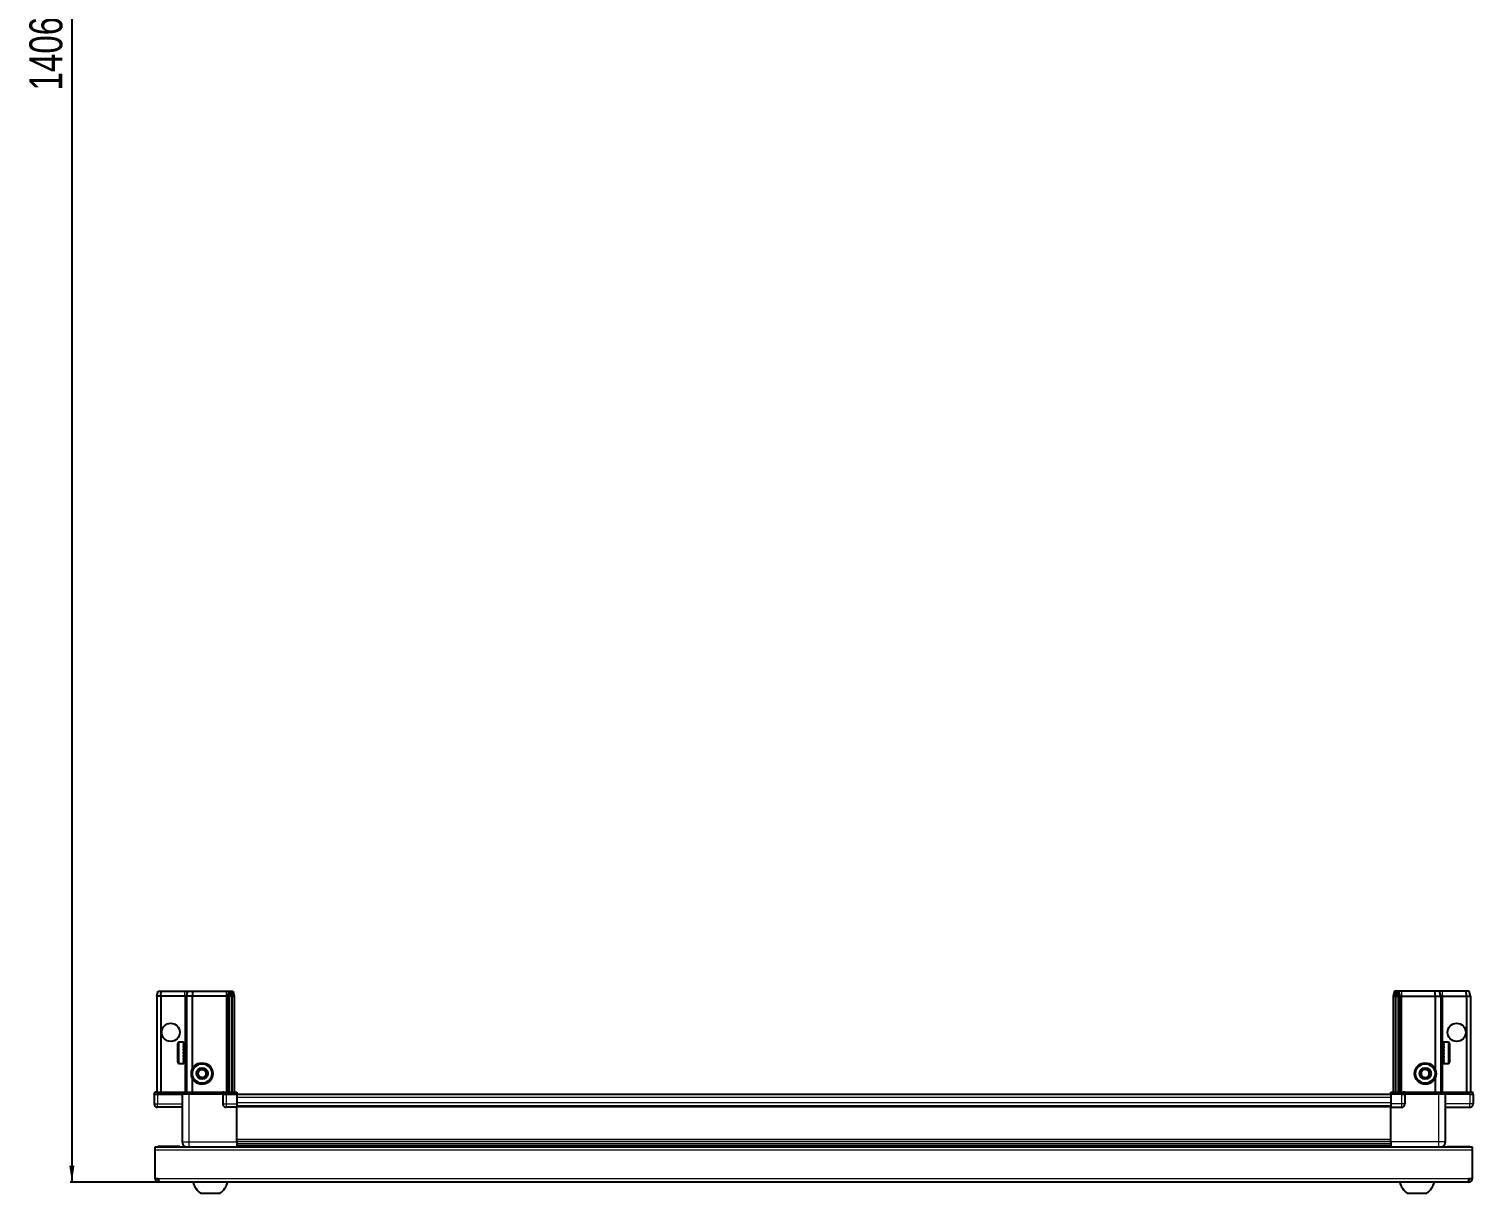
# Model space of a CAD drawing. Header units: millimetres. Extents: x 834 to 4260, y -409 to 1868.
# Drawn here: x 882 to 1758, y -409 to 297 of the extents above; entities that cross this region are included whole.
import ezdxf

# ---------------------------------------------------------------- set-up
doc = ezdxf.new("R2010")
doc.units = ezdxf.units.MM
doc.layers.add('FORMAT', color=7, linetype='Continuous')
doc.styles.add('SLDTEXTSTYLE0', font='TXT', dxfattribs={"width": 0.75})
doc.dimstyles.new('SLDDIMSTYLE0', dxfattribs={"dimtxt": 20, "dimasz": 10, "dimexe": 0, "dimexo": 0.0625, "dimgap": 5, "dimtad": 2, "dimdec": 1, "dimrnd": 1e-09, "dimzin": 12, "dimdsep": 46, "dimtxsty": 'SLDTEXTSTYLE0', "dimsah": 1, "dimcen": 0.09, "dimadec": 0, "dimazin": 3, "dimtfac": 1, "dimtofl": 0, "dimtmove": 0, "dimatfit": 3, "dimfxl": 0, "dimfrac": 2, "dimtolj": 1, "dimtzin": 12, "dimarcsym": 0})

# ---------------------------------------------------------------- blocks, each defined once
blk = doc.blocks.new('_D_8')
at = {"layer": 'FORMAT'}
for p, q in [((959.91, 1003.98), (906.82, 1003.98)), ((907.82, 1003.98), (907.82, -402.72)), ((960.41, -402.72), (906.82, -402.72))]:
    blk.add_line(p, q, dxfattribs=at)
for points in [[(907.82, 1003.98), (906.29, 993.98), (909.36, 993.98)], [(907.82, -402.72), (909.36, -392.72), (906.29, -392.72)]]:
    blk.add_solid(points, dxfattribs=at)
at = {"layer": 'FORMAT', "insert": (882.04, 259.99), "char_height": 20, "attachment_point": 1, "rotation": 90, "style": 'SLDTEXTSTYLE0'}
blk.add_mtext('1406,7', dxfattribs=at)

msp = doc.modelspace()

# ---------------------------------------------------------------- linework, layer by layer
at = {"color": 7, "linetype": 'Continuous', "lineweight": 25}
for p, q in [((959.32, -289.72), (960.13, -286.72)), ((960.13, -286.72), (961.98, -286.72)), ((961.82, -289.72), (961.98, -286.72)), ((961.98, -286.72), (976.32, -286.72)), ((976.32, -286.72), (978.13, -286.72)), ((977.32, -289.72), (978.13, -286.72)), ((978.13, -286.72), (981.16, -286.72)), ((981.16, -286.72), (980.82, -289.72)), ((981.16, -286.72), (1001.32, -286.72)), ((1001.32, -286.72), (1003.13, -286.72)), ((1003.13, -286.72), (1002.32, -289.72)), ((1003.13, -286.72), (1003.87, -286.72)), ((1003.87, -286.72), (1003.32, -289.72)), ((1003.87, -286.72), (1004.37, -286.72)), ((1004.37, -286.72), (1004.82, -289.72)), ((1004.37, -286.72), (1005.52, -286.72)), ((1005.52, -286.72), (1006.32, -289.72)), ((1710.13, -286.72), (1709.32, -289.72)), ((1711.28, -286.72), (1710.13, -286.72)), ((1711.28, -286.72), (1710.82, -289.72)), ((1711.78, -286.72), (1711.28, -286.72)), ((1711.78, -286.72), (1712.32, -289.72)), ((1712.52, -286.72), (1711.78, -286.72)), ((1712.52, -286.72), (1713.32, -289.72)), ((1714.32, -286.72), (1712.52, -286.72)), ((1734.49, -286.72), (1714.32, -286.72)), ((1734.49, -286.72), (1734.82, -289.72)), ((1737.52, -286.72), (1734.49, -286.72)), ((1738.32, -289.72), (1737.52, -286.72)), ((1739.32, -286.72), (1737.52, -286.72)), ((1753.67, -286.72), (1739.32, -286.72)), ((1753.82, -289.72), (1753.67, -286.72)), ((1755.52, -286.72), (1753.67, -286.72)), ((1756.32, -289.72), (1755.52, -286.72)), ((961.82, -289.72), (959.32, -289.72)), ((959.32, -289.72), (959.32, -348.02)), ((976.32, -289.72), (961.82, -289.72)), ((961.82, -289.72), (961.82, -348.02)), ((977.32, -289.72), (976.32, -289.72)), ((980.82, -289.72), (977.32, -289.72)), ((977.32, -289.72), (977.32, -348.02)), ((1001.32, -289.72), (980.82, -289.72)), ((980.82, -289.72), (980.82, -334.22)), ((1002.32, -289.72), (1001.32, -289.72)), ((1003.32, -289.72), (1002.32, -289.72)), ((1002.32, -289.72), (1002.32, -348.02)), ((1004.82, -289.72), (1003.32, -289.72)), ((1003.32, -289.72), (1003.32, -348.02)), ((1006.32, -289.72), (1004.82, -289.72)), ((1004.82, -289.72), (1004.82, -348.02)), ((1006.32, -289.72), (1006.32, -348.02)), ((1709.32, -289.72), (1710.82, -289.72)), ((1709.32, -289.72), (1709.32, -348.02)), ((1710.82, -289.72), (1712.32, -289.72)), ((1710.82, -289.72), (1710.82, -348.02)), ((1712.32, -289.72), (1712.32, -348.02)), ((1712.32, -289.72), (1713.32, -289.72)), ((1713.32, -289.72), (1713.32, -348.02)), ((1713.32, -289.72), (1714.32, -289.72)), ((1714.32, -289.72), (1734.82, -289.72)), ((1734.82, -289.72), (1734.82, -334.22)), ((1734.82, -289.72), (1738.32, -289.72)), ((1738.32, -289.72), (1738.32, -348.02)), ((1738.32, -289.72), (1739.32, -289.72)), ((1739.32, -289.72), (1753.82, -289.72)), ((1753.82, -289.72), (1756.32, -289.72)), ((1753.82, -289.72), (1753.82, -348.02)), ((1756.32, -289.72), (1756.32, -348.02)), ((972.12, -329.92), (972.12, -318.52)), ((975.32, -317.72), (972.92, -317.72)), ((975.32, -317.72), (975.32, -317.73)), ((975.32, -317.73), (975.82, -317.73)), ((975.32, -317.92), (975.82, -317.92)), ((975.32, -317.92), (975.32, -318.14)), ((975.32, -318.14), (975.82, -318.14)), ((975.32, -318.71), (975.82, -318.71)), ((975.32, -318.71), (975.32, -319.14)), ((975.32, -319.14), (975.82, -319.14)), ((975.32, -320.05), (975.82, -320.05)), ((975.32, -320.05), (975.32, -320.64)), ((975.32, -320.64), (975.82, -320.64)), ((975.32, -321.79), (975.82, -321.79)), ((975.32, -321.79), (975.32, -322.49)), ((975.32, -322.49), (975.82, -322.49)), ((975.32, -323.77), (975.82, -323.77)), ((975.32, -323.77), (975.32, -324.51)), ((975.32, -323.92), (975.82, -323.92)), ((975.82, -317.92), (975.82, -317.73)), ((975.82, -318.14), (975.82, -317.92)), ((975.82, -318.71), (975.82, -318.14)), ((975.82, -319.14), (975.82, -318.71)), ((975.82, -320.05), (975.82, -319.14)), ((975.92, -319.82), (975.82, -319.82)), ((975.82, -320.64), (975.82, -320.05)), ((975.82, -321.79), (975.82, -320.64)), ((975.82, -322.49), (975.82, -321.79)), ((975.82, -323.77), (975.82, -322.49)), ((975.82, -323.92), (975.82, -323.77)), ((975.92, -328.62), (975.92, -319.82)), ((976.81, -320.91), (976.32, -320.22)), ((976.32, -328.22), (976.32, -320.22)), ((977.29, -320.22), (976.81, -320.91)), ((976.81, -327.53), (976.81, -320.91)), ((977.32, -320.22), (977.29, -320.22)), ((977.29, -328.22), (977.29, -320.22)), ((1738.36, -320.22), (1738.32, -320.22)), ((1738.84, -320.91), (1738.36, -320.22)), ((1738.36, -320.22), (1738.36, -328.22)), ((1739.32, -320.22), (1738.84, -320.91)), ((1738.84, -320.91), (1738.84, -327.53)), ((1739.32, -320.22), (1739.32, -328.22)), ((1739.82, -319.82), (1739.72, -319.82)), ((1739.72, -319.82), (1739.72, -328.62)), ((1742.72, -317.72), (1739.82, -317.72)), ((1740.32, -317.72), (1739.82, -317.72)), ((1739.82, -317.72), (1739.82, -317.77)), ((1739.82, -317.77), (1739.82, -318.06)), ((1740.32, -317.77), (1739.82, -317.77)), ((1740.32, -318.06), (1739.82, -318.06)), ((1739.82, -318.06), (1739.82, -318.33)), ((1740.32, -318.33), (1739.82, -318.33)), ((1739.82, -318.33), (1739.82, -318.99)), ((1740.32, -318.99), (1739.82, -318.99)), ((1739.82, -318.99), (1739.82, -319.47)), ((1739.82, -319.47), (1739.82, -320.44)), ((1740.32, -319.47), (1739.82, -319.47)), ((1740.32, -320.44), (1739.82, -320.44)), ((1739.82, -320.44), (1739.82, -321.07)), ((1739.82, -321.07), (1739.82, -322.26)), ((1740.32, -321.07), (1739.82, -321.07)), ((1740.32, -322.26), (1739.82, -322.26)), ((1739.82, -322.26), (1739.82, -322.9)), ((1740.32, -322.9), (1739.82, -322.9)), ((1739.82, -322.98), (1739.82, -324.27)), ((1740.32, -322.98), (1739.82, -322.98)), ((1740.32, -317.77), (1740.32, -317.72)), ((1740.32, -318.33), (1740.32, -318.06)), ((1740.32, -319.47), (1740.32, -318.99)), ((1740.32, -321.07), (1740.32, -320.44)), ((1740.32, -322.98), (1740.32, -322.26)), ((1743.52, -318.52), (1743.52, -329.92)), ((972.92, -330.72), (975.32, -330.72)), ((975.32, -324.42), (975.82, -324.42)), ((975.32, -324.51), (975.82, -324.51)), ((975.32, -325.8), (975.82, -325.8)), ((975.32, -325.8), (975.32, -326.5)), ((975.32, -326.5), (975.82, -326.5)), ((975.32, -327.67), (975.82, -327.67)), ((975.32, -327.67), (975.32, -328.27)), ((975.32, -328.27), (975.82, -328.27)), ((975.32, -329.2), (975.82, -329.2)), ((975.32, -329.2), (975.32, -329.65)), ((975.32, -329.65), (975.82, -329.65)), ((975.32, -330.25), (975.82, -330.25)), ((975.32, -330.25), (975.32, -330.49)), ((975.32, -330.49), (975.82, -330.49)), ((975.32, -330.71), (975.82, -330.71)), ((975.32, -330.71), (975.32, -330.72)), ((975.32, -330.72), (975.82, -330.72)), ((975.82, -324.51), (975.82, -324.42)), ((975.82, -325.8), (975.82, -324.51)), ((975.82, -326.5), (975.82, -325.8)), ((975.82, -327.67), (975.82, -326.5)), ((975.82, -328.27), (975.82, -327.67)), ((975.82, -329.2), (975.82, -328.27)), ((975.82, -328.62), (975.92, -328.62)), ((975.82, -329.65), (975.82, -329.2)), ((975.82, -330.25), (975.82, -329.65)), ((975.82, -330.49), (975.82, -330.25)), ((975.82, -330.71), (975.82, -330.49)), ((975.82, -330.72), (975.82, -330.71)), ((976.32, -328.22), (976.81, -327.53)), ((976.81, -327.53), (977.29, -328.22)), ((977.29, -328.22), (977.32, -328.22)), ((1738.32, -328.22), (1738.36, -328.22)), ((1738.36, -328.22), (1738.84, -327.53)), ((1738.84, -327.53), (1739.32, -328.22)), ((1739.72, -328.62), (1739.82, -328.62)), ((1740.32, -324.27), (1739.82, -324.27)), ((1740.32, -324.76), (1739.82, -324.76)), ((1739.82, -324.76), (1739.82, -325.01)), ((1739.82, -325.01), (1739.82, -326.28)), ((1740.32, -325.01), (1739.82, -325.01)), ((1740.32, -326.28), (1739.82, -326.28)), ((1739.82, -326.28), (1739.82, -326.97)), ((1739.82, -326.97), (1739.82, -328.08)), ((1740.32, -326.97), (1739.82, -326.97)), ((1740.32, -328.08), (1739.82, -328.08)), ((1739.82, -328.08), (1739.82, -328.65)), ((1739.82, -328.65), (1739.82, -329.51)), ((1740.32, -328.65), (1739.82, -328.65)), ((1740.32, -329.51), (1739.82, -329.51)), ((1739.82, -329.51), (1739.82, -329.91)), ((1739.82, -329.91), (1739.82, -330.42)), ((1740.32, -329.91), (1739.82, -329.91)), ((1740.32, -330.42), (1739.82, -330.42)), ((1739.82, -330.42), (1739.82, -330.6)), ((1739.82, -330.6), (1739.82, -330.72)), ((1740.32, -330.6), (1739.82, -330.6)), ((1739.82, -330.72), (1742.72, -330.72)), ((1740.32, -325.01), (1740.32, -324.27)), ((1740.32, -326.97), (1740.32, -326.28)), ((1740.32, -328.65), (1740.32, -328.08)), ((1740.32, -329.91), (1740.32, -329.51)), ((1740.32, -330.6), (1740.32, -330.42)), ((980.82, -339.22), (980.82, -348.02)), ((1734.82, -339.22), (1734.82, -348.02)), ((958.32, -348.02), (957.82, -348.89)), ((957.82, -349.22), (957.82, -348.89)), ((957.82, -349.22), (959.82, -349.22)), ((957.82, -349.22), (957.82, -355.22)), ((959.82, -348.02), (958.32, -348.02)), ((959.82, -348.02), (974.62, -348.02)), ((974.62, -349.22), (959.82, -349.22)), ((959.82, -349.22), (974.62, -349.22)), ((974.62, -348.02), (974.82, -348.02)), ((974.82, -349.22), (974.62, -349.22)), ((974.82, -349.22), (974.82, -348.02)), ((974.82, -348.02), (978.82, -348.02)), ((978.82, -349.22), (974.82, -349.22)), ((974.82, -349.22), (974.82, -378.22)), ((978.82, -348.02), (999.12, -348.02)), ((999.12, -349.22), (978.82, -349.22)), ((999.12, -348.02), (999.32, -348.02)), ((999.32, -349.22), (999.12, -349.22)), ((999.32, -349.22), (999.32, -348.02)), ((1000, -348.02), (999.32, -348.02)), ((999.32, -349.22), (1001.32, -349.22)), ((999.32, -349.22), (999.32, -355.22)), ((1000, -348.02), (1007.82, -348.02)), ((1007.82, -348.89), (1001.32, -348.89)), ((1007.82, -349.22), (1001.32, -349.22)), ((1001.32, -349.22), (1007.82, -349.22)), ((1007.82, -348.02), (1007.82, -348.89)), ((1007.82, -348.89), (1007.82, -348.89)), ((1007.82, -349.22), (1007.82, -348.89)), ((1007.82, -349.22), (1007.82, -349.22)), ((1007.82, -349.22), (1007.82, -355.22)), ((1707.82, -349.37), (1007.82, -349.37)), ((1707.82, -348.89), (1707.82, -348.02)), ((1707.82, -348.02), (1715.65, -348.02)), ((1707.82, -349.22), (1707.82, -348.89)), ((1714.32, -348.89), (1707.82, -348.89)), ((1714.32, -349.22), (1707.82, -349.22)), ((1707.82, -349.22), (1707.82, -355.22)), ((1714.32, -349.22), (1716.32, -349.22)), ((1716.32, -349.22), (1714.32, -349.22)), ((1716.32, -348.02), (1715.65, -348.02)), ((1716.32, -349.22), (1716.32, -348.02)), ((1716.32, -348.02), (1716.52, -348.02)), ((1716.52, -349.22), (1716.32, -349.22)), ((1716.32, -349.22), (1716.32, -355.22)), ((1716.52, -348.02), (1736.82, -348.02)), ((1736.82, -349.22), (1716.52, -349.22)), ((1736.82, -348.02), (1740.82, -348.02)), ((1740.82, -349.22), (1736.82, -349.22)), ((1740.82, -349.22), (1740.82, -348.02)), ((1740.82, -348.02), (1741.02, -348.02)), ((1741.02, -349.22), (1740.82, -349.22)), ((1740.82, -349.22), (1740.82, -378.22)), ((1741.02, -348.02), (1755.82, -348.02)), ((1755.82, -349.22), (1741.02, -349.22)), ((1757.32, -348.02), (1755.82, -348.02)), ((1755.82, -349.22), (1757.82, -349.22)), ((1757.82, -348.89), (1757.32, -348.02)), ((1757.82, -348.89), (1757.32, -348.02)), ((1757.82, -349.22), (1757.82, -348.89)), ((1757.82, -349.22), (1757.82, -348.89)), ((1757.82, -349.22), (1757.82, -349.22)), ((1757.82, -349.22), (1757.82, -355.22)), ((974.82, -357.22), (959.82, -357.22)), ((1007.82, -357.22), (1001.32, -357.22)), ((1007.82, -355.22), (1007.82, -357.22)), ((1707.82, -356.57), (1007.82, -356.57)), ((1007.82, -378.22), (1007.82, -357.22)), ((1707.82, -355.22), (1707.82, -357.22)), ((1707.82, -357.22), (1714.32, -357.22)), ((1707.82, -378.22), (1707.82, -357.22)), ((1740.82, -357.22), (1755.82, -357.22)), ((958.32, -381.22), (1757.32, -381.22)), ((958.32, -383.32), (958.32, -381.22)), ((958.32, -400.62), (958.32, -383.32)), ((973.32, -381.12), (960.42, -381.12)), ((973.32, -381.12), (973.32, -381.22)), ((1007.82, -379.25), (1707.82, -379.25)), ((1007.82, -379.28), (1707.82, -379.28)), ((1031.7, -381.07), (1007.82, -381.07)), ((1026.32, -381.22), (1026.32, -381.07)), ((1026.36, -381.22), (1026.36, -381.07)), ((1026.63, -381.22), (1026.63, -381.07)), ((1026.9, -381.22), (1026.9, -381.07)), ((1027.55, -381.22), (1027.55, -381.07)), ((1028.01, -381.22), (1028.01, -381.07)), ((1028.98, -381.22), (1028.98, -381.07)), ((1029.6, -381.22), (1029.6, -381.07)), ((1030.78, -381.22), (1030.78, -381.07)), ((1031.44, -381.22), (1031.44, -381.07)), ((1031.5, -381.22), (1031.5, -381.07)), ((1032.79, -381.07), (1031.7, -381.07)), ((1033.52, -381.07), (1032.79, -381.07)), ((1032.79, -381.22), (1032.79, -381.07)), ((1032.79, -381.07), (1032.79, -381.07)), ((1032.8, -381.22), (1032.8, -381.07)), ((1033.3, -381.22), (1033.3, -381.07)), ((1033.53, -381.07), (1033.52, -381.07)), ((1033.53, -381.22), (1033.53, -381.07)), ((1033.95, -381.07), (1033.53, -381.07)), ((1681.7, -381.07), (1033.95, -381.07)), ((1034.8, -381.22), (1034.8, -381.07)), ((1035.49, -381.22), (1035.49, -381.07)), ((1036.62, -381.22), (1036.62, -381.07)), ((1037.19, -381.22), (1037.19, -381.07)), ((1038.06, -381.22), (1038.06, -381.07)), ((1038.47, -381.22), (1038.47, -381.07)), ((1039, -381.22), (1039, -381.07)), ((1039.19, -381.22), (1039.19, -381.07)), ((1039.32, -381.22), (1039.32, -381.07)), ((1676.33, -381.22), (1676.33, -381.07)), ((1676.5, -381.22), (1676.5, -381.07)), ((1676.71, -381.22), (1676.71, -381.07)), ((1677.27, -381.22), (1677.27, -381.07)), ((1677.69, -381.22), (1677.69, -381.07)), ((1678.58, -381.22), (1678.58, -381.07)), ((1679.17, -381.22), (1679.17, -381.07)), ((1680.31, -381.22), (1680.31, -381.07)), ((1681.01, -381.22), (1681.01, -381.07)), ((1682.29, -381.07), (1681.7, -381.07)), ((1683.02, -381.07), (1682.29, -381.07)), ((1682.29, -381.22), (1682.29, -381.07)), ((1682.29, -381.07), (1682.29, -381.07)), ((1682.46, -381.22), (1682.46, -381.07)), ((1682.96, -381.22), (1682.96, -381.07)), ((1683.03, -381.07), (1683.02, -381.07)), ((1683.03, -381.22), (1683.03, -381.07)), ((1683.95, -381.07), (1683.03, -381.07)), ((1707.82, -381.07), (1683.95, -381.07)), ((1684.32, -381.22), (1684.32, -381.07)), ((1685.02, -381.22), (1685.02, -381.07)), ((1686.2, -381.22), (1686.2, -381.07)), ((1686.81, -381.22), (1686.81, -381.07)), ((1687.75, -381.22), (1687.75, -381.07)), ((1688.2, -381.22), (1688.2, -381.07)), ((1688.82, -381.22), (1688.82, -381.07)), ((1689.07, -381.22), (1689.07, -381.07)), ((1689.3, -381.22), (1689.3, -381.07)), ((1689.32, -381.22), (1689.32, -381.07)), ((1742.32, -381.12), (1755.22, -381.12)), ((1742.32, -381.12), (1742.32, -381.22)), ((1757.32, -381.22), (1757.32, -383.32)), ((1757.32, -383.32), (1757.32, -400.62)), ((960.42, -400.62), (958.32, -400.62)), ((960.42, -400.62), (960.42, -402.72)), ((1755.22, -402.72), (960.42, -402.72)), ((1757.32, -400.62), (1755.22, -400.62)), ((1755.22, -402.72), (1755.22, -400.62)), ((985.82, -409.32), (997.82, -409.32)), ((1717.82, -409.32), (1729.82, -409.32))]:
    msp.add_line(p, q, dxfattribs=at)
at = {"color": 8, "linetype": 'Continuous', "lineweight": 18}
for p, q in [((976.32, -289.72), (976.32, -286.72)), ((1001.32, -286.72), (1001.32, -289.72)), ((1714.32, -286.72), (1714.32, -289.72)), ((1739.32, -289.72), (1739.32, -286.72)), ((976.32, -289.72), (976.32, -320.22)), ((1001.32, -289.72), (1001.32, -348.02)), ((1714.32, -289.72), (1714.32, -348.02)), ((1739.32, -289.72), (1739.32, -320.22)), ((972.92, -330.72), (972.92, -317.72)), ((1742.72, -317.72), (1742.72, -330.72)), ((976.32, -328.22), (976.32, -348.02)), ((1739.32, -328.22), (1739.32, -348.02)), ((959.82, -349.22), (959.82, -348.02)), ((959.82, -349.22), (959.82, -355.22)), ((974.62, -349.22), (974.62, -348.02)), ((978.82, -349.22), (978.82, -348.02)), ((978.82, -349.22), (978.82, -378.22)), ((999.12, -349.22), (999.12, -348.02)), ((1001.32, -349.22), (1001.32, -348.89)), ((1001.32, -349.22), (1001.32, -355.22)), ((1007.82, -349.22), (1007.82, -348.89)), ((1714.32, -349.22), (1714.32, -348.89)), ((1714.32, -349.22), (1714.32, -355.22)), ((1716.52, -348.02), (1716.52, -349.22)), ((1736.82, -349.22), (1736.82, -348.02)), ((1736.82, -349.22), (1736.82, -378.22)), ((1741.02, -348.02), (1741.02, -349.22)), ((1755.82, -349.22), (1755.82, -348.02)), ((1755.82, -349.22), (1755.82, -355.22)), ((957.82, -355.22), (959.82, -355.22)), ((959.82, -355.22), (974.82, -355.22)), ((959.82, -357.22), (959.82, -355.22)), ((999.32, -355.22), (1001.32, -355.22)), ((1001.32, -355.22), (1007.82, -355.22)), ((1001.32, -355.22), (1001.32, -357.22)), ((1707.82, -351.37), (1007.82, -351.37)), ((1707.82, -354.57), (1007.82, -354.57)), ((1707.82, -357.22), (1007.82, -357.22)), ((1714.32, -355.22), (1707.82, -355.22)), ((1716.32, -355.22), (1714.32, -355.22)), ((1714.32, -355.22), (1714.32, -357.22)), ((1755.82, -355.22), (1740.82, -355.22)), ((1757.82, -355.22), (1755.82, -355.22)), ((1755.82, -357.22), (1755.82, -355.22)), ((1007.82, -376.63), (1707.82, -376.63)), ((1757.32, -383.32), (958.32, -383.32)), ((960.42, -381.22), (960.42, -381.12)), ((978.82, -378.22), (1007.82, -378.22)), ((1707.82, -378.04), (1007.82, -378.04)), ((1007.82, -380.49), (1707.82, -380.49)), ((1736.82, -378.22), (1707.82, -378.22)), ((1755.22, -381.22), (1755.22, -381.12)), ((1755.22, -400.62), (960.42, -400.62))]:
    msp.add_line(p, q, dxfattribs=at)
at = {"color": 7, "linetype": 'Continuous', "lineweight": 25, "flags": 128}
for points in [[(960.42, -381.12), (960.01, -381.16), (959.78, -381.22)], [(1755.86, -381.22), (1755.63, -381.16), (1755.22, -381.12)]]:
    msp.add_lwpolyline(points, dxfattribs=at)
at = {"color": 7, "linetype": 'Continuous', "lineweight": 25}
for centre, radius in [((967.82, -311.72), 5.5), ((1747.82, -311.72), 5.5), ((986.82, -336.72), 6.5), ((1728.82, -336.72), 6.5), ((986.82, -336.72), 3.46), ((1728.82, -336.72), 3.46)]:
    msp.add_circle(centre, radius, dxfattribs=at)
at = {"color": 8, "linetype": 'Continuous', "lineweight": 18}
for centre in [(986.82, -336.72), (1728.82, -336.72)]:
    msp.add_circle(centre, 5.7, dxfattribs=at)
at = {"color": 7, "linetype": 'Continuous', "lineweight": 25}
for centre, radius, start, end in [((972.92, -318.52), 0.8, 90, 180), ((976.32, -319.82), 0.4, 180, 270), ((1739.32, -319.82), 0.4, 270, 0), ((1742.72, -318.52), 0.8, 360, 90), ((972.92, -329.92), 0.8, 180, 270), ((976.32, -328.62), 0.4, 90, 180), ((1739.32, -328.62), 0.4, 360, 90), ((1742.72, -329.92), 0.8, 270, 0), ((986.82, -336.72), 2.5, 147.37605, 207.37605), ((986.82, -336.72), 2.5, 207.37605, 267.37605), ((986.82, -336.72), 2.5, 87.37605, 147.37605), ((986.82, -336.72), 2.5, 267.37605, 327.37605), ((986.82, -336.72), 2.5, 27.37605, 87.37605), ((986.82, -336.72), 2.5, 327.37605, 27.37605), ((1728.82, -336.72), 2.5, 134.67671, 194.67671), ((1728.82, -336.72), 2.5, 194.67671, 254.67671), ((1728.82, -336.72), 2.5, 74.67671, 134.67671), ((1728.82, -336.72), 2.5, 254.67671, 314.67671), ((1728.82, -336.72), 2.5, 14.67671, 74.67671), ((1728.82, -336.72), 2.5, 314.67671, 14.67671), ((959.82, -355.22), 2, 180, 270), ((1001.32, -355.22), 2, 180, 270), ((1714.32, -355.22), 2, 270, 0), ((1755.82, -355.22), 2, 270, 0), ((960.42, -400.62), 2.1, 180, 270), ((960.42, -400.62), 0.6, 180, 270), ((992.85, -399.7), 11.91, 194.70035, 233.8734), ((990.8, -399.7), 11.91, 306.1266, 345.29965), ((1724.85, -399.7), 11.91, 194.70035, 233.8734), ((1722.8, -399.7), 11.91, 306.1266, 345.29965), ((1755.22, -400.62), 2.1, 270, 0), ((1755.22, -400.62), 0.6, 270, 0)]:
    msp.add_arc(centre, radius, start, end, dxfattribs=at)
for centre, start_param, end_param in [((1001.32, -345.43), 2.418858, 3.141593), ((1714.32, -345.43), 3.141593, 3.864327)]:
    msp.add_ellipse(centre, major_axis=(0, 3.46), ratio=0.57735, start_param=start_param, end_param=end_param, dxfattribs=at)
for points, knots in [([(983.94, -336.59), (984.22, -336.16), (984.74, -335.35), (985.26, -334.54), (985.5, -334.16)], [0, 0, 0, 0, 0.534686, 1, 1, 1, 1]), ([(985.27, -339.16), (985.21, -339.04), (984.94, -338.51), (984.48, -337.63), (984.1, -336.9), (983.94, -336.59)], [0, 0, 0, 0, 0.1331247, 0.6370994, 1, 1, 1, 1]), ([(988.15, -339.29), (987.64, -339.26), (986.67, -339.22), (985.71, -339.18), (985.27, -339.16)], [0, 0, 0, 0, 0.534686, 1, 1, 1, 1]), ([(985.5, -334.16), (986.01, -334.18), (986.98, -334.23), (987.93, -334.27), (988.38, -334.29)], [0, 0, 0, 0, 0.534686, 1, 1, 1, 1]), ([(989.71, -336.86), (989.43, -337.29), (988.91, -338.1), (988.39, -338.91), (988.15, -339.29)], [0, 0, 0, 0, 0.534686, 1, 1, 1, 1]), ([(988.38, -334.29), (988.54, -334.6), (988.92, -335.33), (989.38, -336.21), (989.65, -336.75), (989.71, -336.86)], [0, 0, 0, 0, 0.362901, 0.866875, 1, 1, 1, 1]), ([(1726.04, -335.96), (1726.41, -335.6), (1727.09, -334.92), (1727.78, -334.25), (1728.09, -333.93)], [0, 0, 0, 0, 0.534686, 1, 1, 1, 1]), ([(1726.77, -338.75), (1726.68, -338.42), (1726.48, -337.62), (1726.22, -336.66), (1726.07, -336.08), (1726.04, -335.96)], [0, 0, 0, 0, 0.362901, 0.866875, 1, 1, 1, 1]), ([(1729.56, -339.52), (1729.06, -339.38), (1728.13, -339.13), (1727.2, -338.87), (1726.77, -338.75)], [0, 0, 0, 0, 0.534686, 1, 1, 1, 1]), ([(1728.09, -333.93), (1728.59, -334.07), (1729.52, -334.32), (1730.45, -334.58), (1730.88, -334.69)], [0, 0, 0, 0, 0.534686, 1, 1, 1, 1]), ([(1731.61, -337.49), (1731.24, -337.85), (1730.56, -338.53), (1729.87, -339.2), (1729.56, -339.52)], [0, 0, 0, 0, 0.5346859, 1, 1, 1, 1]), ([(1730.88, -334.69), (1730.91, -334.82), (1731.06, -335.39), (1731.31, -336.36), (1731.52, -337.15), (1731.61, -337.49)], [0, 0, 0, 0, 0.133125, 0.637099, 1, 1, 1, 1]), ([(974.82, -378.22), (974.87, -378.66), (974.94, -379.34), (975.38, -380.16), (975.84, -380.71), (976.24, -381.07), (976.5, -381.2), (976.55, -381.22)], [0, 0, 0, 0, 0.363018, 0.558438, 0.758004, 0.95757, 1, 1, 1, 1]), ([(1007.82, -378.22), (1007.82, -378.62), (1007.82, -379.41), (1007.82, -380.43), (1007.82, -381.06), (1007.82, -381.21), (1007.82, -381.22)], [0, 0, 0, 0, 0.3255201, 0.6510403, 0.9765604, 1, 1, 1, 1]), ([(1707.82, -378.22), (1707.82, -378.62), (1707.82, -379.41), (1707.82, -380.43), (1707.82, -381.06), (1707.82, -381.21), (1707.82, -381.22)], [0, 0, 0, 0, 0.32552, 0.65104, 0.97656, 1, 1, 1, 1]), ([(1740.82, -378.22), (1740.78, -378.66), (1740.71, -379.34), (1740.27, -380.16), (1739.81, -380.71), (1739.41, -381.07), (1739.15, -381.2), (1739.1, -381.22)], [0, 0, 0, 0, 0.363018, 0.558438, 0.758004, 0.95757, 1, 1, 1, 1])]:
    msp.add_open_spline(points, degree=3, knots=knots, dxfattribs=at)
at = {"color": 8, "linetype": 'Continuous', "lineweight": 18}
for points in [[(974.82, -378.22), (974.88, -378.22), (975, -378.22), (975.93, -378.22), (977.25, -378.22), (978.3, -378.22), (978.82, -378.22)], [(1740.82, -378.22), (1740.76, -378.22), (1740.64, -378.22), (1739.72, -378.22), (1738.4, -378.22), (1737.35, -378.22), (1736.82, -378.22)]]:
    msp.add_open_spline(points, degree=3, dxfattribs=at)
for points, knots in [([(978.82, -378.22), (978.82, -378.66), (978.82, -379.34), (978.82, -380.16), (978.82, -380.71), (978.82, -381.07), (978.82, -381.2), (978.82, -381.22)], [0, 0, 0, 0, 0.3630185, 0.5584377, 0.7580039, 0.9575702, 1, 1, 1, 1]), ([(1736.82, -378.22), (1736.82, -378.66), (1736.82, -379.34), (1736.82, -380.16), (1736.82, -380.71), (1736.82, -381.07), (1736.82, -381.2), (1736.82, -381.22)], [0, 0, 0, 0, 0.363018, 0.558438, 0.758004, 0.95757, 1, 1, 1, 1])]:
    msp.add_open_spline(points, degree=3, knots=knots, dxfattribs=at)

# ---------------------------------------------------------------- dimensions: what is measured, and where the dimension line sits
at = {"layer": 'FORMAT'}
dim = msp.add_linear_dim(base=(907.82, -402.72), p1=(959.92, 1003.98), p2=(960.42, -402.72), angle=90, dimstyle='SLDDIMSTYLE0', dxfattribs=at)
dim.commit()
dim.dimension.update_dxf_attribs({"geometry": '_D_8', "text_midpoint": (907.82, 300.63), "dimtype": 160})

doc.saveas('drawing.dxf')
